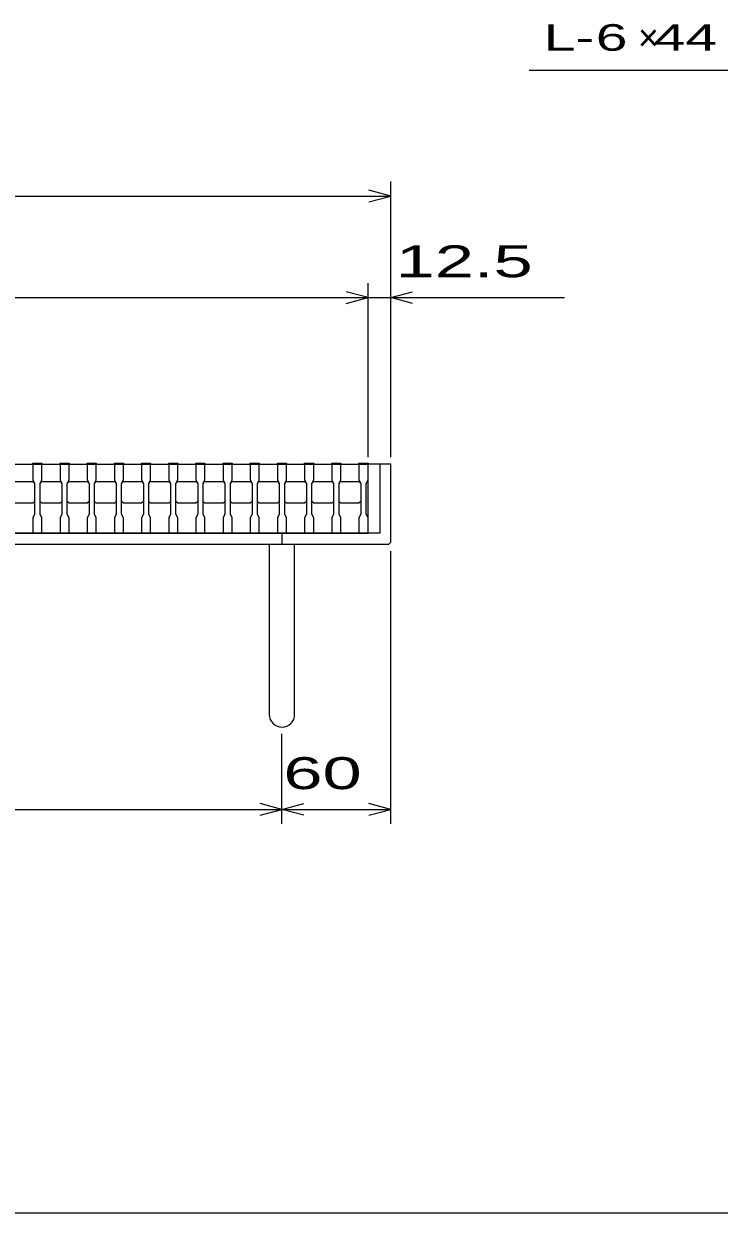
# Model space of a CAD drawing. Units: millimetres, scale not verified. Extents: x -1456 to 1385, y -1026 to 843.
# Drawn here: x -655 to -271, y -917 to -261 of the extents above; entities that cross this region are included whole.
import ezdxf
from ezdxf.enums import TextEntityAlignment as Align

# ---------------------------------------------------------------- set-up
doc = ezdxf.new("R2010")
doc.units = ezdxf.units.MM
doc.header["$LTSCALE"] = 8
for name, color, linetype, lineweight in [('0_2', 150, 'Continuous', 25), ('16', 3, 'Continuous', 25), ('19', 6, 'Continuous', 25), ('22', 4, 'Continuous', 25)]:
    doc.layers.add(name, color=color, linetype=linetype, lineweight=lineweight)
doc.styles.add('ベクトル', font='')
doc.styles.get('ベクトル').set_extended_font_data('ベクトル')

msp = doc.modelspace()

# ---------------------------------------------------------------- linework, layer by layer
at = {"layer": '0_2'}
msp.add_line((1384.8, -917.2), (-1383.2, -917.2), dxfattribs=at)
at = {"layer": '16'}
for p, q in [((-1010, -504), (-465, -504)), ((-650, -504), (-650, -503.3)), ((-650, -503.3), (-645, -503.3)), ((-650, -504), (-650, -512.5)), ((-645, -504), (-650, -504)), ((-645, -503.3), (-645, -504)), ((-645, -512.5), (-645, -504)), ((-635, -504), (-635, -503.3)), ((-635, -503.3), (-630, -503.3)), ((-635, -504), (-635, -512.5)), ((-630, -504), (-635, -504)), ((-630, -503.3), (-630, -504)), ((-630, -512.5), (-630, -504)), ((-620, -504), (-620, -503.3)), ((-620, -503.3), (-615, -503.3)), ((-620, -504), (-620, -512.5)), ((-615, -504), (-620, -504)), ((-615, -503.3), (-615, -504)), ((-615, -512.5), (-615, -504)), ((-605, -504), (-605, -503.3)), ((-605, -503.3), (-600, -503.3)), ((-605, -504), (-605, -512.5)), ((-600, -504), (-605, -504)), ((-600, -503.3), (-600, -504)), ((-600, -512.5), (-600, -504)), ((-590, -504), (-590, -503.3)), ((-590, -503.3), (-585, -503.3)), ((-590, -504), (-590, -512.5)), ((-585, -504), (-590, -504)), ((-585, -503.3), (-585, -504)), ((-585, -512.5), (-585, -504)), ((-575, -504), (-575, -503.3)), ((-575, -503.3), (-570, -503.3)), ((-575, -504), (-575, -512.5)), ((-570, -504), (-575, -504)), ((-570, -503.3), (-570, -504)), ((-570, -512.5), (-570, -504)), ((-560, -504), (-560, -503.3)), ((-560, -503.3), (-555, -503.3)), ((-560, -504), (-560, -512.5)), ((-555, -504), (-560, -504)), ((-555, -503.3), (-555, -504)), ((-555, -512.5), (-555, -504)), ((-545, -504), (-545, -503.3)), ((-545, -503.3), (-540, -503.3)), ((-545, -504), (-545, -512.5)), ((-540, -504), (-545, -504)), ((-540, -503.3), (-540, -504)), ((-540, -512.5), (-540, -504)), ((-530, -504), (-530, -503.3)), ((-530, -503.3), (-525, -503.3)), ((-530, -504), (-530, -512.5)), ((-525, -504), (-530, -504)), ((-525, -503.3), (-525, -504)), ((-525, -512.5), (-525, -504)), ((-515, -504), (-515, -503.3)), ((-515, -503.3), (-510, -503.3)), ((-515, -504), (-515, -512.5)), ((-510, -504), (-515, -504)), ((-510, -503.3), (-510, -504)), ((-510, -512.5), (-510, -504)), ((-500, -504), (-500, -503.3)), ((-500, -503.3), (-495, -503.3)), ((-500, -504), (-500, -512.5)), ((-495, -504), (-500, -504)), ((-495, -503.3), (-495, -504)), ((-495, -512.5), (-495, -504)), ((-485, -504), (-485, -503.3)), ((-485, -503.3), (-480, -503.3)), ((-485, -504), (-485, -512.5)), ((-480, -504), (-485, -504)), ((-480, -503.3), (-480, -504)), ((-480, -512.5), (-480, -504)), ((-470, -504), (-470, -503.3)), ((-470, -503.3), (-465, -503.3)), ((-470, -504), (-470, -512.5)), ((-465, -504), (-470, -504)), ((-465, -503.3), (-465, -504)), ((-465, -512.5), (-465, -504)), ((-465, -542), (-465, -504)), ((-660, -513.5), (-650, -513.5)), ((-650, -512.5), (-649, -514.5)), ((-650, -513.5), (-649, -514.5)), ((-649, -514.5), (-649, -531.5)), ((-646, -514.5), (-645, -512.5)), ((-646, -514.5), (-645, -513.5)), ((-646, -531.5), (-646, -514.5)), ((-645, -513.5), (-635, -513.5)), ((-635, -512.5), (-634, -514.5)), ((-635, -513.5), (-634, -514.5)), ((-634, -514.5), (-634, -531.5)), ((-631, -514.5), (-630, -512.5)), ((-631, -514.5), (-630, -513.5)), ((-631, -531.5), (-631, -514.5)), ((-630, -513.5), (-620, -513.5)), ((-620, -512.5), (-619, -514.5)), ((-620, -513.5), (-619, -514.5)), ((-619, -514.5), (-619, -531.5)), ((-616, -514.5), (-615, -512.5)), ((-616, -514.5), (-615, -513.5)), ((-616, -531.5), (-616, -514.5)), ((-615, -513.5), (-605, -513.5)), ((-605, -512.5), (-604, -514.5)), ((-605, -513.5), (-604, -514.5)), ((-604, -514.5), (-604, -531.5)), ((-601, -514.5), (-600, -512.5)), ((-601, -514.5), (-600, -513.5)), ((-601, -531.5), (-601, -514.5)), ((-600, -513.5), (-590, -513.5)), ((-590, -512.5), (-589, -514.5)), ((-590, -513.5), (-589, -514.5)), ((-589, -514.5), (-589, -531.5)), ((-586, -514.5), (-585, -512.5)), ((-586, -514.5), (-585, -513.5)), ((-586, -531.5), (-586, -514.5)), ((-585, -513.5), (-575, -513.5)), ((-575, -512.5), (-574, -514.5)), ((-575, -513.5), (-574, -514.5)), ((-574, -514.5), (-574, -531.5)), ((-571, -514.5), (-570, -512.5)), ((-571, -514.5), (-570, -513.5)), ((-571, -531.5), (-571, -514.5)), ((-570, -513.5), (-560, -513.5)), ((-560, -512.5), (-559, -514.5)), ((-560, -513.5), (-559, -514.5)), ((-559, -514.5), (-559, -531.5)), ((-556, -514.5), (-555, -512.5)), ((-556, -514.5), (-555, -513.5)), ((-556, -531.5), (-556, -514.5)), ((-555, -513.5), (-545, -513.5)), ((-545, -512.5), (-544, -514.5)), ((-545, -513.5), (-544, -514.5)), ((-544, -514.5), (-544, -531.5)), ((-541, -514.5), (-540, -512.5)), ((-541, -514.5), (-540, -513.5)), ((-541, -531.5), (-541, -514.5)), ((-540, -513.5), (-530, -513.5)), ((-530, -512.5), (-529, -514.5)), ((-530, -513.5), (-529, -514.5)), ((-529, -514.5), (-529, -531.5)), ((-526, -514.5), (-525, -512.5)), ((-526, -514.5), (-525, -513.5)), ((-526, -531.5), (-526, -514.5)), ((-525, -513.5), (-515, -513.5)), ((-515, -512.5), (-514, -514.5)), ((-515, -513.5), (-514, -514.5)), ((-514, -514.5), (-514, -531.5)), ((-511, -514.5), (-510, -512.5)), ((-511, -514.5), (-510, -513.5)), ((-511, -531.5), (-511, -514.5)), ((-510, -513.5), (-500, -513.5)), ((-500, -512.5), (-499, -514.5)), ((-500, -513.5), (-499, -514.5)), ((-499, -514.5), (-499, -531.5)), ((-496, -514.5), (-495, -512.5)), ((-496, -514.5), (-495, -513.5)), ((-496, -531.5), (-496, -514.5)), ((-495, -513.5), (-485, -513.5)), ((-485, -512.5), (-484, -514.5)), ((-485, -513.5), (-484, -514.5)), ((-484, -514.5), (-484, -531.5)), ((-481, -514.5), (-480, -512.5)), ((-481, -514.5), (-480, -513.5)), ((-481, -531.5), (-481, -514.5)), ((-480, -513.5), (-470, -513.5)), ((-470, -512.5), (-469, -514.5)), ((-470, -513.5), (-469, -514.5)), ((-469, -514.5), (-469, -531.5)), ((-466, -514.5), (-465, -512.5)), ((-466, -531.5), (-466, -514.5)), ((-649, -524.5), (-650, -525.5)), ((-645, -525.5), (-646, -524.5)), ((-634, -524.5), (-635, -525.5)), ((-630, -525.5), (-631, -524.5)), ((-619, -524.5), (-620, -525.5)), ((-615, -525.5), (-616, -524.5)), ((-604, -524.5), (-605, -525.5)), ((-600, -525.5), (-601, -524.5)), ((-589, -524.5), (-590, -525.5)), ((-585, -525.5), (-586, -524.5)), ((-574, -524.5), (-575, -525.5)), ((-570, -525.5), (-571, -524.5)), ((-559, -524.5), (-560, -525.5)), ((-555, -525.5), (-556, -524.5)), ((-544, -524.5), (-545, -525.5)), ((-540, -525.5), (-541, -524.5)), ((-529, -524.5), (-530, -525.5)), ((-525, -525.5), (-526, -524.5)), ((-514, -524.5), (-515, -525.5)), ((-510, -525.5), (-511, -524.5)), ((-499, -524.5), (-500, -525.5)), ((-495, -525.5), (-496, -524.5)), ((-484, -524.5), (-485, -525.5)), ((-480, -525.5), (-481, -524.5)), ((-469, -524.5), (-470, -525.5)), ((-650, -525.5), (-660, -525.5)), ((-649, -531.5), (-650, -533.5)), ((-645, -533.5), (-646, -531.5)), ((-635, -525.5), (-645, -525.5)), ((-634, -531.5), (-635, -533.5)), ((-630, -533.5), (-631, -531.5)), ((-620, -525.5), (-630, -525.5)), ((-619, -531.5), (-620, -533.5)), ((-615, -533.5), (-616, -531.5)), ((-605, -525.5), (-615, -525.5)), ((-604, -531.5), (-605, -533.5)), ((-600, -533.5), (-601, -531.5)), ((-590, -525.5), (-600, -525.5)), ((-589, -531.5), (-590, -533.5)), ((-585, -533.5), (-586, -531.5)), ((-575, -525.5), (-585, -525.5)), ((-574, -531.5), (-575, -533.5)), ((-570, -533.5), (-571, -531.5)), ((-560, -525.5), (-570, -525.5)), ((-559, -531.5), (-560, -533.5)), ((-555, -533.5), (-556, -531.5)), ((-545, -525.5), (-555, -525.5)), ((-544, -531.5), (-545, -533.5)), ((-540, -533.5), (-541, -531.5)), ((-530, -525.5), (-540, -525.5)), ((-529, -531.5), (-530, -533.5)), ((-525, -533.5), (-526, -531.5)), ((-515, -525.5), (-525, -525.5)), ((-514, -531.5), (-515, -533.5)), ((-510, -533.5), (-511, -531.5)), ((-500, -525.5), (-510, -525.5)), ((-499, -531.5), (-500, -533.5)), ((-495, -533.5), (-496, -531.5)), ((-485, -525.5), (-495, -525.5)), ((-484, -531.5), (-485, -533.5)), ((-480, -533.5), (-481, -531.5)), ((-470, -525.5), (-480, -525.5)), ((-469, -531.5), (-470, -533.5)), ((-465, -533.5), (-466, -531.5)), ((-650, -533.5), (-650, -542)), ((-645, -542), (-645, -533.5)), ((-635, -533.5), (-635, -542)), ((-630, -542), (-630, -533.5)), ((-620, -533.5), (-620, -542)), ((-615, -542), (-615, -533.5)), ((-605, -533.5), (-605, -542)), ((-600, -542), (-600, -533.5)), ((-590, -533.5), (-590, -542)), ((-585, -542), (-585, -533.5)), ((-575, -533.5), (-575, -542)), ((-570, -542), (-570, -533.5)), ((-560, -533.5), (-560, -542)), ((-555, -542), (-555, -533.5)), ((-545, -533.5), (-545, -542)), ((-540, -542), (-540, -533.5)), ((-530, -533.5), (-530, -542)), ((-525, -542), (-525, -533.5)), ((-515, -533.5), (-515, -542)), ((-510, -542), (-510, -533.5)), ((-500, -533.5), (-500, -542)), ((-495, -542), (-495, -533.5)), ((-485, -533.5), (-485, -542)), ((-480, -542), (-480, -533.5)), ((-470, -533.5), (-470, -542)), ((-465, -542), (-465, -533.5)), ((-1010, -542), (-465, -542)), ((-650, -542), (-645, -542)), ((-635, -542), (-630, -542)), ((-620, -542), (-615, -542)), ((-605, -542), (-600, -542)), ((-590, -542), (-585, -542)), ((-575, -542), (-570, -542)), ((-560, -542), (-555, -542)), ((-545, -542), (-540, -542)), ((-530, -542), (-525, -542)), ((-515, -542), (-510, -542)), ((-500, -542), (-495, -542)), ((-485, -542), (-480, -542)), ((-470, -542), (-465, -542))]:
    msp.add_line(p, q, dxfattribs=at)
at = {"layer": '19'}
for p, q in [((-452.5, -504), (-465, -504)), ((-458.5, -504), (-458.5, -542)), ((-452.5, -547), (-452.5, -504)), ((-458.5, -542), (-1016.5, -542)), ((-512.5, -542), (-512.5, -548)), ((-1021.5, -548), (-453.5, -548)), ((-519.5, -548), (-519.5, -642)), ((-505.5, -642), (-505.5, -548)), ((-453.5, -548), (-452.5, -547))]:
    msp.add_line(p, q, dxfattribs=at)
msp.add_arc((-512.5, -642), 7, 180, 0, dxfattribs=at)
at = {"layer": '22'}
for p, q in [((-376, -286.5), (-216, -286.5)), ((-452.5, -356), (-464.5, -352.8)), ((-452.5, -500), (-452.5, -348)), ((-1022.5, -356), (-452.5, -356)), ((-464.5, -359.2), (-452.5, -356)), ((-465, -500), (-465, -404)), ((-452.5, -500), (-452.5, -404)), ((-1010, -412), (-465, -412)), ((-465, -412), (-477, -408.8)), ((-477, -415.2), (-465, -412)), ((-465, -412), (-452.5, -412)), ((-452.5, -412), (-440.5, -408.8)), ((-440.5, -415.2), (-452.5, -412)), ((-452.5, -412), (-356.5, -412)), ((-452.5, -702.4), (-452.5, -552)), ((-512.5, -702.4), (-512.5, -652.8)), ((-962.5, -694.4), (-512.5, -694.4)), ((-512.5, -694.4), (-524.5, -691.2)), ((-524.5, -697.6), (-512.5, -694.4)), ((-512.5, -694.4), (-500.5, -691.2)), ((-500.5, -697.6), (-512.5, -694.4)), ((-512.5, -694.4), (-452.5, -694.4)), ((-452.5, -694.4), (-464.5, -691.2)), ((-464.5, -697.6), (-452.5, -694.4))]:
    msp.add_line(p, q, dxfattribs=at)

# ---------------------------------------------------------------- texts
at = {"layer": '22', "color": 2, "style": 'ベクトル'}
for s, height, width, p in [('L-', 14.66, 1.6, (-368, -268.5)), (' 6 ', 14.66, 1.6, (-348, -268.5)), (' 44 ', 14.66, 1.6, (-316, -268.5)), (' 12.5 ', 17.6, 1.65, (-460.5, -392)), (' 60 ', 17.6, 1.65, (-522.5, -674.4))]:
    msp.add_text(s, height=height, dxfattribs=dict(at, width=width)).set_placement(p, align=Align.MIDDLE_LEFT)
msp.add_text('×', height=14.66, dxfattribs=at).set_placement((-316, -268.5), align=Align.MIDDLE_LEFT)

doc.saveas('drawing.dxf')
